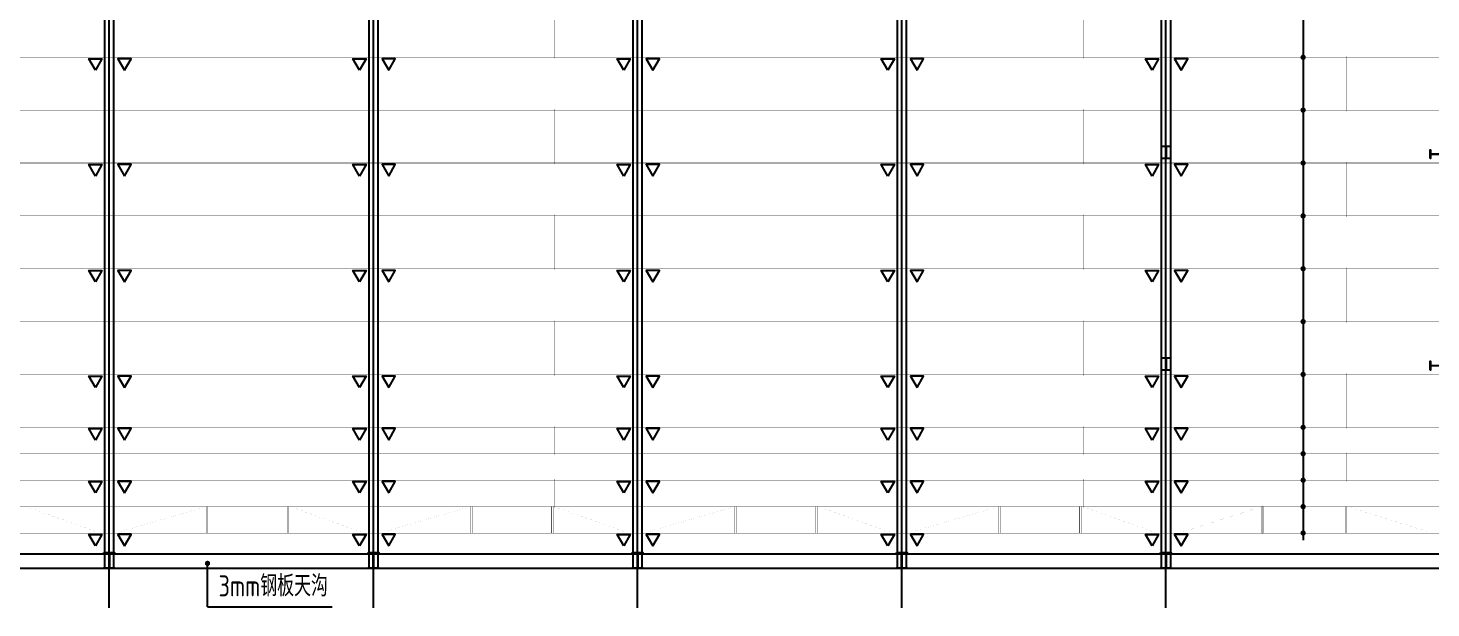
# Model space of a CAD drawing. Extents: x 180850 to 1399066, y 113487 to 334416.
# Drawn here: x 959157 to 998986, y 170243 to 186697 of the extents above; entities that cross this region are included whole.
import ezdxf
from ezdxf.enums import TextEntityAlignment as Align

# ---------------------------------------------------------------- set-up
doc = ezdxf.new("R2010")
doc.units = 0
doc.header["$LTSCALE"] = 1000
doc.layers.add('_0', color=7, linetype='Continuous', lineweight=25)
for name, color, linetype in [('AXIS', 3, 'Continuous'), ('DOTE', 1, 'Continuous'), ('GL', 150, 'Continuous'), ('GZ', 50, 'Continuous'), ('LT', 27, 'Continuous'), ('THIN', 7, 'Continuous')]:
    doc.layers.add(name, color=color, linetype=linetype)
doc.styles.add('TSSD_Norm', font='tssdeng.shx', dxfattribs={"bigfont": 'hztxt.shx'})

# ---------------------------------------------------------------- blocks, each defined once
blk = doc.blocks.new('A$C10C50790')
at = {"layer": 'GZ'}
for points in [[(52125, 11975), (52375, 11975), (52375, 11965), (52257, 11965), (52253, 11960), (52253, 11640), (52257, 11635), (52375, 11635), (52375, 11625), (52125, 11625), (52125, 11635), (52243, 11635), (52247, 11640), (52247, 11960), (52243, 11965), (52125, 11965), (52125, 11975)], [(59750, 11625), (59750, 11875), (59760, 11875), (59760, 11757), (59765, 11753), (60085, 11753), (60090, 11757), (60090, 11875), (60100, 11875), (60100, 11625), (60090, 11625), (60090, 11743), (60086, 11747), (59765, 11747), (59760, 11743), (59760, 11625), (59750, 11625)], [(52125, 5975), (52375, 5975), (52375, 5965), (52257, 5965), (52253, 5960), (52253, 5640), (52257, 5635), (52375, 5635), (52375, 5625), (52125, 5625), (52125, 5635), (52243, 5635), (52247, 5640), (52247, 5960), (52243, 5965), (52125, 5965), (52125, 5975)], [(59750, 5625), (59750, 5875), (59760, 5875), (59760, 5757), (59765, 5753), (60085, 5753), (60090, 5757), (60090, 5875), (60100, 5875), (60100, 5625), (60090, 5625), (60090, 5743), (60086, 5747), (59765, 5747), (59760, 5743), (59760, 5625), (59750, 5625)], [(22100, 450), (22400, 450), (22400, 440), (22257, 440), (22253, 435), (22253, 15), (22257, 10), (22400, 10), (22400, 0), (22100, 0), (22100, 10), (22243, 10), (22247, 14), (22247, 435), (22243, 440), (22100, 440), (22100, 450)], [(29600, 450), (29900, 450), (29900, 440), (29757, 440), (29753, 435), (29753, 15), (29757, 10), (29900, 10), (29900, 0), (29600, 0), (29600, 10), (29743, 10), (29747, 14), (29747, 435), (29743, 440), (29600, 440), (29600, 450)], [(37100, 450), (37400, 450), (37400, 440), (37257, 440), (37253, 435), (37253, 15), (37257, 10), (37400, 10), (37400, 0), (37100, 0), (37100, 10), (37243, 10), (37247, 14), (37247, 435), (37243, 440), (37100, 440), (37100, 450)], [(44600, 450), (44900, 450), (44900, 440), (44757, 440), (44753, 435), (44753, 15), (44757, 10), (44900, 10), (44900, 0), (44600, 0), (44600, 10), (44743, 10), (44747, 14), (44747, 435), (44743, 440), (44600, 440), (44600, 450)], [(52100, 450), (52400, 450), (52400, 440), (52257, 440), (52253, 435), (52253, 15), (52257, 10), (52400, 10), (52400, 0), (52100, 0), (52100, 10), (52243, 10), (52247, 14), (52247, 435), (52243, 440), (52100, 440), (52100, 450)]]:
    blk.add_lwpolyline(points, close=True, dxfattribs=at)

msp = doc.modelspace()

# ---------------------------------------------------------------- linework, layer by layer
at = {"layer": '_0', "color": 1, "const_width": 75}
for points in [[(995394.57, 185868.48, 1), (995319.57, 185868.48, 1)], [(995394.57, 184368.48, 1), (995319.57, 184368.48, 1)], [(995394.57, 182868.48, 1), (995319.57, 182868.48, 1)], [(995394.57, 181368.48, 1), (995319.57, 181368.48, 1)], [(995394.57, 179868.48, 1), (995319.57, 179868.48, 1)], [(995394.57, 178368.48, 1), (995319.57, 178368.48, 1)], [(995394.57, 176868.48, 1), (995319.57, 176868.48, 1)], [(995394.57, 175368.48, 1), (995319.57, 175368.48, 1)], [(995394.57, 174618.48, 1), (995319.57, 174618.48, 1)], [(995394.58, 174618.48, 1), (995319.58, 174618.48, 1)], [(995394.57, 173868.48, 1), (995319.57, 173868.48, 1)], [(995394.58, 173868.48, 1), (995319.58, 173868.48, 1)], [(995394.57, 173118.48, 1), (995319.57, 173118.48, 1)], [(995394.57, 173118.48, 1), (995319.57, 173118.48, 1)], [(995394.57, 172368.48, 1), (995319.57, 172368.48, 1)], [(995394.57, 172368.48, 1), (995319.57, 172368.48, 1)], [(964214.29, 171507.04, -1), (964289.29, 171507.04, -1)]]:
    msp.add_lwpolyline(points, format="xyb", close=True, dxfattribs=at)
at = {"layer": 'AXIS', "linetype": 'ByBlock'}
for p, q in [((995360.56, 208123.49), (995360.57, 172170.64)), ((964251.79, 170270.13), (967789.26, 170270.13))]:
    msp.add_line(p, q, dxfattribs=at)
at = {"layer": 'AXIS'}
msp.add_line((964251.79, 170270.13), (964251.79, 171507.04), dxfattribs=at)
at = {"layer": 'AXIS', "color": 3, "linetype": 'ByBlock', "const_width": 1}
for points in [[(964176.6, 187398.49), (964176.6, 187338.49), (964176.6, 185898.49), (964176.6, 185838.49)], [(966612.54, 187398.49), (966612.54, 187338.49), (966612.54, 185898.49), (966612.54, 185838.49)], [(971676.6, 187398.49), (971676.6, 187338.49), (971676.6, 185898.49), (971676.6, 185838.49)], [(974112.54, 187398.49), (974112.54, 187338.49), (974112.54, 185898.49), (974112.54, 185838.49)], [(979176.6, 187398.49), (979176.6, 187338.49), (979176.6, 185898.49), (979176.6, 185838.49)], [(981612.54, 187398.49), (981612.54, 187338.49), (981612.54, 185898.49), (981612.54, 185838.49)], [(986676.6, 187398.49), (986676.6, 187338.49), (986676.6, 185898.49), (986676.6, 185838.49)], [(989112.54, 187398.49), (989112.54, 187338.49), (989112.54, 185898.49), (989112.54, 185838.49)], [(994177.83, 187398.53), (994177.83, 187338.53), (994177.83, 185898.53), (994177.83, 185838.53)], [(996658.59, 187398.52), (996658.59, 187338.52), (996658.59, 185898.52), (996658.59, 185838.52)], [(964236.6, 185898.49), (964236.6, 185838.49), (964236.6, 184398.48), (964236.6, 184338.48)], [(966552.54, 185898.49), (966552.54, 185838.49), (966552.54, 184398.49), (966552.54, 184338.49)], [(971736.6, 185898.49), (971736.6, 185838.49), (971736.6, 184398.48), (971736.6, 184338.48)], [(974052.54, 185898.49), (974052.54, 185838.49), (974052.54, 184398.49), (974052.54, 184338.49)], [(979236.6, 185898.49), (979236.6, 185838.49), (979236.6, 184398.48), (979236.6, 184338.48)], [(981552.54, 185898.49), (981552.54, 185838.49), (981552.54, 184398.49), (981552.54, 184338.49)], [(986736.6, 185898.49), (986736.6, 185838.49), (986736.6, 184398.48), (986736.6, 184338.48)], [(989052.54, 185898.49), (989052.54, 185838.49), (989052.54, 184398.49), (989052.54, 184338.49)], [(994237.83, 185898.53), (994237.83, 185838.53), (994237.83, 184398.53), (994237.83, 184338.53)], [(996598.59, 185898.52), (996598.59, 185838.52), (996598.59, 184398.52), (996598.59, 184338.52)], [(964176.6, 184398.49), (964176.6, 184338.49), (964176.6, 182898.49), (964176.6, 182838.49)], [(966612.54, 184398.49), (966612.54, 184338.49), (966612.54, 182898.49), (966612.54, 182838.49)], [(971676.6, 184398.49), (971676.6, 184338.49), (971676.6, 182898.49), (971676.6, 182838.49)], [(974112.54, 184398.49), (974112.54, 184338.49), (974112.54, 182898.49), (974112.54, 182838.49)], [(979176.6, 184398.49), (979176.6, 184338.49), (979176.6, 182898.49), (979176.6, 182838.49)], [(981612.54, 184398.49), (981612.54, 184338.49), (981612.54, 182898.49), (981612.54, 182838.49)], [(986676.6, 184398.49), (986676.6, 184338.49), (986676.6, 182898.49), (986676.6, 182838.49)], [(989112.54, 184398.49), (989112.54, 184338.49), (989112.54, 182898.49), (989112.54, 182838.49)], [(994177.83, 184398.53), (994177.83, 184338.53), (994177.83, 182898.53), (994177.83, 182838.53)], [(996658.59, 184398.52), (996658.59, 184338.52), (996658.59, 182898.52), (996658.59, 182838.52)], [(964236.59, 182898.49), (964236.59, 182838.49), (964236.59, 181398.48), (964236.59, 181338.48)], [(966552.53, 182898.49), (966552.53, 182838.49), (966552.53, 181398.49), (966552.53, 181338.49)], [(971736.59, 182898.49), (971736.59, 182838.49), (971736.59, 181398.48), (971736.59, 181338.48)], [(974052.53, 182898.49), (974052.53, 182838.49), (974052.53, 181398.49), (974052.53, 181338.49)], [(979236.59, 182898.49), (979236.59, 182838.49), (979236.59, 181398.48), (979236.59, 181338.48)], [(981552.53, 182898.49), (981552.53, 182838.49), (981552.53, 181398.49), (981552.53, 181338.49)], [(986736.59, 182898.49), (986736.59, 182838.49), (986736.59, 181398.48), (986736.59, 181338.48)], [(989052.53, 182898.49), (989052.53, 182838.49), (989052.53, 181398.49), (989052.53, 181338.49)], [(994237.83, 182898.53), (994237.83, 182838.53), (994237.83, 181398.53), (994237.83, 181338.53)], [(996598.59, 182898.52), (996598.59, 182838.52), (996598.59, 181398.52), (996598.59, 181338.52)], [(964176.59, 181398.49), (964176.59, 181338.49), (964176.59, 179898.49), (964176.59, 179838.49)], [(966612.53, 181398.49), (966612.53, 181338.49), (966612.53, 179898.49), (966612.53, 179838.49)], [(971676.59, 181398.49), (971676.59, 181338.49), (971676.59, 179898.49), (971676.59, 179838.49)], [(974112.53, 181398.49), (974112.53, 181338.49), (974112.53, 179898.49), (974112.53, 179838.49)], [(979176.59, 181398.49), (979176.59, 181338.49), (979176.59, 179898.49), (979176.59, 179838.49)], [(981612.53, 181398.49), (981612.53, 181338.49), (981612.53, 179898.49), (981612.53, 179838.49)], [(986676.59, 181398.49), (986676.59, 181338.49), (986676.59, 179898.49), (986676.59, 179838.49)], [(989112.53, 181398.49), (989112.53, 181338.49), (989112.53, 179898.49), (989112.53, 179838.49)], [(994177.83, 181398.53), (994177.83, 181338.53), (994177.83, 179898.53), (994177.83, 179838.53)], [(996658.59, 181398.52), (996658.59, 181338.52), (996658.59, 179898.52), (996658.59, 179838.52)], [(964236.59, 179898.49), (964236.59, 179838.49), (964236.59, 178398.48), (964236.59, 178338.48)], [(966552.53, 179898.49), (966552.53, 179838.49), (966552.53, 178398.49), (966552.53, 178338.49)], [(971736.59, 179898.49), (971736.59, 179838.49), (971736.59, 178398.48), (971736.59, 178338.48)], [(974052.53, 179898.49), (974052.53, 179838.49), (974052.53, 178398.49), (974052.53, 178338.49)], [(979236.59, 179898.49), (979236.59, 179838.49), (979236.59, 178398.48), (979236.59, 178338.48)], [(981552.53, 179898.49), (981552.53, 179838.49), (981552.53, 178398.49), (981552.53, 178338.49)], [(986736.59, 179898.49), (986736.59, 179838.49), (986736.59, 178398.48), (986736.59, 178338.48)], [(989052.53, 179898.49), (989052.53, 179838.49), (989052.53, 178398.49), (989052.53, 178338.49)], [(994237.83, 179898.53), (994237.83, 179838.53), (994237.83, 178398.53), (994237.83, 178338.53)], [(996598.59, 179898.52), (996598.59, 179838.52), (996598.59, 178398.52), (996598.59, 178338.52)], [(964176.59, 178398.49), (964176.59, 178338.49), (964176.59, 176898.49), (964176.59, 176838.49)], [(966612.53, 178398.49), (966612.53, 178338.49), (966612.53, 176898.49), (966612.53, 176838.49)], [(971676.59, 178398.49), (971676.59, 178338.49), (971676.59, 176898.49), (971676.59, 176838.49)], [(974112.53, 178398.49), (974112.53, 178338.49), (974112.53, 176898.49), (974112.53, 176838.49)], [(979176.59, 178398.49), (979176.59, 178338.49), (979176.59, 176898.49), (979176.59, 176838.49)], [(981612.53, 178398.49), (981612.53, 178338.49), (981612.53, 176898.49), (981612.53, 176838.49)], [(986676.59, 178398.49), (986676.59, 178338.49), (986676.59, 176898.49), (986676.59, 176838.49)], [(989112.53, 178398.49), (989112.53, 178338.49), (989112.53, 176898.49), (989112.53, 176838.49)], [(994177.83, 178398.53), (994177.83, 178338.53), (994177.83, 176898.53), (994177.83, 176838.53)], [(996658.59, 178398.52), (996658.59, 178338.52), (996658.59, 176898.52), (996658.59, 176838.52)], [(964236.59, 176898.49), (964236.59, 176838.49), (964236.59, 175398.48), (964236.59, 175338.48)], [(966552.53, 176898.49), (966552.53, 176838.49), (966552.53, 175398.49), (966552.53, 175338.49)], [(971736.59, 176898.49), (971736.59, 176838.49), (971736.59, 175398.48), (971736.59, 175338.48)], [(974052.53, 176898.49), (974052.53, 176838.49), (974052.53, 175398.49), (974052.53, 175338.49)], [(979236.59, 176898.49), (979236.59, 176838.49), (979236.59, 175398.48), (979236.59, 175338.48)], [(981552.53, 176898.49), (981552.53, 176838.49), (981552.53, 175398.49), (981552.53, 175338.49)], [(986736.59, 176898.49), (986736.59, 176838.49), (986736.59, 175398.48), (986736.59, 175338.48)], [(989052.53, 176898.49), (989052.53, 176838.49), (989052.53, 175398.49), (989052.53, 175338.49)], [(994237.83, 176898.53), (994237.83, 176838.53), (994237.83, 175398.53), (994237.83, 175338.53)], [(996598.59, 176898.52), (996598.59, 176838.52), (996598.59, 175398.52), (996598.59, 175338.52)], [(964176.59, 175398.48), (964176.59, 175338.48), (964176.59, 174648.48), (964176.59, 174588.48)], [(966612.53, 175398.49), (966612.53, 175338.49), (966612.53, 174648.49), (966612.53, 174588.49)], [(971676.59, 175398.48), (971676.59, 175338.48), (971676.59, 174648.48), (971676.59, 174588.48)], [(974112.53, 175398.49), (974112.53, 175338.49), (974112.53, 174648.49), (974112.53, 174588.49)], [(979176.59, 175398.48), (979176.59, 175338.48), (979176.59, 174648.48), (979176.59, 174588.48)], [(981612.53, 175398.49), (981612.53, 175338.49), (981612.53, 174648.49), (981612.53, 174588.49)], [(986676.59, 175398.48), (986676.59, 175338.48), (986676.59, 174648.48), (986676.59, 174588.48)], [(989112.53, 175398.49), (989112.53, 175338.49), (989112.53, 174648.49), (989112.53, 174588.49)], [(994177.82, 175398.5), (994177.82, 175338.5), (994177.82, 174648.5), (994177.82, 174588.5)], [(996658.58, 175398.49), (996658.58, 175338.49), (996658.58, 174648.49), (996658.58, 174588.49)], [(964236.59, 174648.48), (964236.59, 174588.48), (964236.59, 173898.48), (964236.59, 173838.48)], [(966552.53, 174648.49), (966552.53, 174588.49), (966552.53, 173898.49), (966552.53, 173838.49)], [(971736.59, 174648.48), (971736.59, 174588.48), (971736.59, 173898.48), (971736.59, 173838.48)], [(974052.53, 174648.49), (974052.53, 174588.49), (974052.53, 173898.49), (974052.53, 173838.49)], [(979236.59, 174648.48), (979236.59, 174588.48), (979236.59, 173898.48), (979236.59, 173838.48)], [(981552.53, 174648.49), (981552.53, 174588.49), (981552.53, 173898.49), (981552.53, 173838.49)], [(986736.59, 174648.48), (986736.59, 174588.48), (986736.59, 173898.48), (986736.59, 173838.48)], [(989052.53, 174648.49), (989052.53, 174588.49), (989052.53, 173898.49), (989052.53, 173838.49)], [(994254.84, 174648.5), (994254.84, 174588.5), (994254.84, 173898.5), (994254.84, 173838.5)], [(996598.58, 174648.49), (996598.58, 174588.49), (996598.58, 173898.49), (996598.58, 173838.49)], [(964176.59, 173898.48), (964176.59, 173838.48), (964176.59, 173148.48), (964176.59, 173088.48)], [(966612.53, 173898.49), (966612.53, 173838.49), (966612.53, 173148.49), (966612.53, 173088.49)], [(971676.59, 173898.48), (971676.59, 173838.48), (971676.59, 173148.48), (971676.59, 173088.48)], [(974112.53, 173898.49), (974112.53, 173838.49), (974112.53, 173148.49), (974112.53, 173088.49)], [(979176.59, 173898.48), (979176.59, 173838.48), (979176.59, 173148.48), (979176.59, 173088.48)], [(981612.53, 173898.49), (981612.53, 173838.49), (981612.53, 173148.49), (981612.53, 173088.49)], [(986676.59, 173898.48), (986676.59, 173838.48), (986676.59, 173148.48), (986676.59, 173088.48)], [(989112.53, 173898.49), (989112.53, 173838.49), (989112.53, 173148.49), (989112.53, 173088.49)], [(994134.84, 173898.5), (994134.84, 173838.5), (994134.84, 173148.5), (994134.84, 173088.5)], [(996654.18, 173898.48), (996654.18, 173838.48), (996654.18, 173148.48), (996654.18, 173088.48)], [(961116.49, 172338.49), (961116.49, 172398.49), (959187, 173088.49), (959187, 173148.49)], [(961741.16, 172338.49), (961741.16, 172398.49), (964116.59, 173088.48), (964116.59, 173148.48)], [(964236.59, 173148.48), (964236.59, 173088.48), (964236.59, 172398.48), (964236.59, 172338.48)], [(966538.06, 173148.49), (966538.06, 173088.49), (966538.06, 172398.49), (966538.06, 172338.49)], [(968616.49, 172338.49), (968616.49, 172398.49), (966687, 173088.49), (966687, 173148.49)], [(969241.16, 172338.49), (969241.16, 172398.49), (971616.59, 173088.48), (971616.59, 173148.48)], [(971736.59, 173148.48), (971736.59, 173088.48), (971736.59, 172398.48), (971736.59, 172338.48)], [(974038.06, 173148.49), (974038.06, 173088.49), (974038.06, 172398.49), (974038.06, 172338.49)], [(976116.49, 172338.49), (976116.49, 172398.49), (974187, 173088.49), (974187, 173148.49)], [(976741.16, 172338.49), (976741.16, 172398.49), (979116.59, 173088.48), (979116.59, 173148.48)], [(979236.59, 173148.48), (979236.59, 173088.48), (979236.59, 172398.48), (979236.59, 172338.48)], [(981538.06, 173148.49), (981538.06, 173088.49), (981538.06, 172398.49), (981538.06, 172338.49)], [(983616.49, 172338.49), (983616.49, 172398.49), (981687, 173088.49), (981687, 173148.49)], [(984241.16, 172338.49), (984241.16, 172398.49), (986616.59, 173088.48), (986616.59, 173148.48)], [(986736.59, 173148.48), (986736.59, 173088.48), (986736.59, 172398.48), (986736.59, 172338.48)], [(989038.06, 173148.49), (989038.06, 173088.49), (989038.06, 172398.49), (989038.06, 172338.49)], [(991116.49, 172338.49), (991116.49, 172398.49), (989187, 173088.49), (989187, 173148.49)], [(991939.21, 172338.49), (991939.21, 172398.49), (994082.8, 173088.49), (994082.8, 173148.49)], [(994194.84, 173148.49), (994194.84, 173088.49), (994194.84, 172398.49), (994194.84, 172338.49)], [(996573.05, 173148.48), (996573.05, 173088.48), (996573.05, 172398.48), (996573.05, 172338.48)], [(998934.4, 172338.49), (998934.4, 172398.49), (996716.83, 173088.48), (996716.83, 173148.48)]]:
    msp.add_lwpolyline(points, dxfattribs=at)
at = {"layer": 'AXIS', "color": 6, "linetype": 'ByBlock'}
for points in [[(961068.34, 185498.42), (960881.17, 185822.63), (961255.52, 185822.63)], [(961895.55, 185498.42), (962082.73, 185822.63), (961708.37, 185822.63)], [(968568.34, 185498.42), (968381.17, 185822.63), (968755.52, 185822.63)], [(969395.55, 185498.42), (969582.73, 185822.63), (969208.37, 185822.63)], [(976068.34, 185498.42), (975881.17, 185822.63), (976255.52, 185822.63)], [(976895.55, 185498.42), (977082.73, 185822.63), (976708.37, 185822.63)], [(983568.34, 185498.42), (983381.17, 185822.63), (983755.52, 185822.63)], [(984395.55, 185498.42), (984582.73, 185822.63), (984208.37, 185822.63)], [(991068.34, 185498.42), (990881.17, 185822.63), (991255.52, 185822.63)], [(991895.55, 185498.42), (992082.73, 185822.63), (991708.37, 185822.63)], [(961068.34, 182498.42), (960881.17, 182822.63), (961255.52, 182822.63)], [(961895.55, 182498.42), (962082.73, 182822.63), (961708.37, 182822.63)], [(968568.34, 182498.42), (968381.17, 182822.63), (968755.52, 182822.63)], [(969395.55, 182498.42), (969582.73, 182822.63), (969208.37, 182822.63)], [(976068.34, 182498.42), (975881.17, 182822.63), (976255.52, 182822.63)], [(976895.55, 182498.42), (977082.73, 182822.63), (976708.37, 182822.63)], [(983568.34, 182498.42), (983381.17, 182822.63), (983755.52, 182822.63)], [(984395.55, 182498.42), (984582.73, 182822.63), (984208.37, 182822.63)], [(991068.34, 182498.42), (990881.17, 182822.63), (991255.52, 182822.63)], [(991895.55, 182498.42), (992082.73, 182822.63), (991708.37, 182822.63)], [(961068.34, 179498.42), (960881.16, 179822.63), (961255.52, 179822.63)], [(961895.55, 179498.42), (962082.72, 179822.63), (961708.37, 179822.63)], [(968568.34, 179498.42), (968381.16, 179822.63), (968755.52, 179822.63)], [(969395.55, 179498.42), (969582.72, 179822.63), (969208.37, 179822.63)], [(976068.34, 179498.42), (975881.16, 179822.63), (976255.52, 179822.63)], [(976895.55, 179498.42), (977082.72, 179822.63), (976708.37, 179822.63)], [(983568.34, 179498.42), (983381.16, 179822.63), (983755.52, 179822.63)], [(984395.55, 179498.42), (984582.72, 179822.63), (984208.37, 179822.63)], [(991068.34, 179498.42), (990881.16, 179822.63), (991255.52, 179822.63)], [(991895.55, 179498.42), (992082.72, 179822.63), (991708.37, 179822.63)], [(961068.34, 176498.42), (960881.16, 176822.63), (961255.52, 176822.63)], [(961895.54, 176498.42), (962082.72, 176822.63), (961708.37, 176822.63)], [(968568.34, 176498.42), (968381.16, 176822.63), (968755.52, 176822.63)], [(969395.54, 176498.42), (969582.72, 176822.63), (969208.37, 176822.63)], [(976068.34, 176498.42), (975881.16, 176822.63), (976255.52, 176822.63)], [(976895.54, 176498.42), (977082.72, 176822.63), (976708.37, 176822.63)], [(983568.34, 176498.42), (983381.16, 176822.63), (983755.52, 176822.63)], [(984395.54, 176498.42), (984582.72, 176822.63), (984208.37, 176822.63)], [(991068.34, 176498.42), (990881.16, 176822.63), (991255.52, 176822.63)], [(991895.54, 176498.42), (992082.72, 176822.63), (991708.37, 176822.63)], [(961068.34, 175006.87), (960881.16, 175331.07), (961255.52, 175331.07)], [(961895.55, 175006.87), (962082.72, 175331.07), (961708.37, 175331.07)], [(968568.34, 175006.87), (968381.16, 175331.07), (968755.52, 175331.07)], [(969395.55, 175006.87), (969582.72, 175331.07), (969208.37, 175331.07)], [(976068.34, 175006.87), (975881.16, 175331.07), (976255.52, 175331.07)], [(976895.55, 175006.87), (977082.72, 175331.07), (976708.37, 175331.07)], [(983568.34, 175006.87), (983381.16, 175331.07), (983755.52, 175331.07)], [(984395.55, 175006.87), (984582.72, 175331.07), (984208.37, 175331.07)], [(991068.34, 175006.87), (990881.16, 175331.07), (991255.52, 175331.07)], [(991895.55, 175006.87), (992082.72, 175331.07), (991708.37, 175331.07)], [(961068.34, 173506.87), (960881.16, 173831.07), (961255.52, 173831.07)], [(961068.34, 173506.87), (960881.16, 173831.07), (961255.52, 173831.07)], [(961895.54, 173506.87), (962082.72, 173831.07), (961708.37, 173831.07)], [(961895.54, 173506.87), (962082.72, 173831.07), (961708.37, 173831.07)], [(968568.34, 173506.87), (968381.16, 173831.07), (968755.52, 173831.07)], [(968568.34, 173506.87), (968381.16, 173831.07), (968755.52, 173831.07)], [(969395.54, 173506.87), (969582.72, 173831.07), (969208.37, 173831.07)], [(969395.54, 173506.87), (969582.72, 173831.07), (969208.37, 173831.07)], [(976068.34, 173506.87), (975881.16, 173831.07), (976255.52, 173831.07)], [(976068.34, 173506.87), (975881.16, 173831.07), (976255.52, 173831.07)], [(976895.54, 173506.87), (977082.72, 173831.07), (976708.37, 173831.07)], [(976895.54, 173506.87), (977082.72, 173831.07), (976708.37, 173831.07)], [(983568.34, 173506.87), (983381.16, 173831.07), (983755.52, 173831.07)], [(983568.34, 173506.87), (983381.16, 173831.07), (983755.52, 173831.07)], [(984395.54, 173506.87), (984582.72, 173831.07), (984208.37, 173831.07)], [(984395.54, 173506.87), (984582.72, 173831.07), (984208.37, 173831.07)], [(991068.34, 173506.87), (990881.16, 173831.07), (991255.52, 173831.07)], [(991068.34, 173506.87), (990881.16, 173831.07), (991255.52, 173831.07)], [(991895.54, 173506.87), (992082.72, 173831.07), (991708.37, 173831.07)], [(991895.54, 173506.87), (992082.72, 173831.07), (991708.37, 173831.07)], [(961068.34, 172006.87), (960881.16, 172331.07), (961255.52, 172331.07)], [(961068.34, 172006.87), (960881.16, 172331.07), (961255.52, 172331.07)], [(961895.54, 172006.87), (962082.72, 172331.07), (961708.37, 172331.07)], [(961895.54, 172006.87), (962082.72, 172331.07), (961708.37, 172331.07)], [(968568.34, 172006.87), (968381.16, 172331.07), (968755.52, 172331.07)], [(968568.34, 172006.87), (968381.16, 172331.07), (968755.52, 172331.07)], [(969395.54, 172006.87), (969582.72, 172331.07), (969208.37, 172331.07)], [(969395.54, 172006.87), (969582.72, 172331.07), (969208.37, 172331.07)], [(976068.34, 172006.87), (975881.16, 172331.07), (976255.52, 172331.07)], [(976068.34, 172006.87), (975881.16, 172331.07), (976255.52, 172331.07)], [(976895.54, 172006.87), (977082.72, 172331.07), (976708.37, 172331.07)], [(976895.54, 172006.87), (977082.72, 172331.07), (976708.37, 172331.07)], [(983568.34, 172006.87), (983381.16, 172331.07), (983755.52, 172331.07)], [(983568.34, 172006.87), (983381.16, 172331.07), (983755.52, 172331.07)], [(984395.54, 172006.87), (984582.72, 172331.07), (984208.37, 172331.07)], [(984395.54, 172006.87), (984582.72, 172331.07), (984208.37, 172331.07)], [(991068.34, 172006.87), (990881.16, 172331.07), (991255.52, 172331.07)], [(991068.34, 172006.87), (990881.16, 172331.07), (991255.52, 172331.07)], [(991895.54, 172006.87), (992082.72, 172331.07), (991708.37, 172331.07)], [(991895.54, 172006.87), (992082.72, 172331.07), (991708.37, 172331.07)]]:
    msp.add_lwpolyline(points, close=True, dxfattribs=at)
at = {"layer": 'AXIS', "color": 6, "linetype": 'ByBlock', "const_width": 10}
for points in [[(964211.59, 173118.49), (964261.59, 173118.49), (964261.59, 172368.49), (964211.59, 172368.49)], [(966563.06, 173118.49), (966513.06, 173118.49), (966513.06, 172368.49), (966563.06, 172368.49)], [(971711.59, 173118.49), (971761.59, 173118.49), (971761.59, 172368.49), (971711.59, 172368.49)], [(974063.06, 173118.49), (974013.06, 173118.49), (974013.06, 172368.49), (974063.06, 172368.49)], [(979211.59, 173118.49), (979261.59, 173118.49), (979261.59, 172368.49), (979211.59, 172368.49)], [(981563.06, 173118.49), (981513.06, 173118.49), (981513.06, 172368.49), (981563.06, 172368.49)], [(986711.59, 173118.49), (986761.59, 173118.49), (986761.59, 172368.49), (986711.59, 172368.49)], [(989063.06, 173118.49), (989013.06, 173118.49), (989013.06, 172368.49), (989063.06, 172368.49)], [(994219.84, 173118.49), (994169.84, 173118.49), (994169.84, 172368.49), (994219.84, 172368.49)], [(996598.05, 173118.48), (996548.05, 173118.48), (996548.05, 172368.48), (996598.05, 172368.48)]]:
    msp.add_lwpolyline(points, close=True, dxfattribs=at)
at = {"layer": 'AXIS', "color": 4, "linetype": 'ByBlock', "ltscale": 0.1}
msp.add_lwpolyline([(939212.22, 171368.45), (999312.22, 171368.45), (999312.22, 171768.45), (939212.22, 171768.45)], close=True, dxfattribs=at)
at = {"layer": 'DOTE'}
for p, q in [((961462.22, 170243.45), (961462.22, 207993.45)), ((968962.22, 170243.45), (968962.22, 207993.45)), ((976462.22, 170243.45), (976462.22, 207993.45)), ((983962.22, 170243.45), (983962.22, 207993.45)), ((991462.22, 170243.45), (991462.22, 207993.45))]:
    msp.add_line(p, q, dxfattribs=at)
at = {"layer": 'GL'}
for points in [[(961337.22, 171368.45), (961337.22, 206868.45), (961587.22, 206868.45), (961587.22, 171368.45)], [(968837.22, 171368.45), (968837.22, 206868.45), (969087.22, 206868.45), (969087.22, 171368.45)], [(976337.22, 171368.45), (976337.22, 206868.45), (976587.22, 206868.45), (976587.22, 171368.45)], [(983837.22, 171368.45), (983837.22, 206868.45), (984087.22, 206868.45), (984087.22, 171368.45)], [(991337.22, 171368.45), (991337.22, 206868.45), (991587.22, 206868.45), (991587.22, 171368.45)]]:
    msp.add_lwpolyline(points, close=True, dxfattribs=at)
at = {"layer": 'LT', "linetype": 'ByBlock', "const_width": 10}
for points in [[(939212.22, 185868.52), (999337.22, 185868.48)], [(939212.22, 184368.52), (999337.22, 184368.48)], [(939212.22, 182868.52), (999337.22, 182868.48)], [(939212.22, 181368.52), (999337.22, 181368.48)], [(939212.22, 179868.52), (999337.22, 179868.48)], [(939212.22, 178368.52), (999337.22, 178368.48)], [(939212.22, 176868.52), (999337.22, 176868.48)], [(939212.22, 175368.52), (999337.22, 175368.48)], [(939212.22, 174618.52), (999337.22, 174618.48)], [(939212.22, 173868.52), (999337.22, 173868.48)], [(939212.22, 173118.52), (999337.22, 173118.48)], [(939212.22, 172368.52), (999337.22, 172368.48)]]:
    msp.add_lwpolyline(points, dxfattribs=at)

# ---------------------------------------------------------------- block references
msp.add_blockref('A$C10C50790', (939212.22, 171368.45))

# ---------------------------------------------------------------- texts
at = {"layer": 'THIN', "style": 'TSSD_Norm', "width": 0.8}
msp.add_text('3mm钢板天沟', height=600, dxfattribs=at).set_placement((967669.54, 170391.07), align=Align.BOTTOM_RIGHT)

doc.saveas('drawing.dxf')
